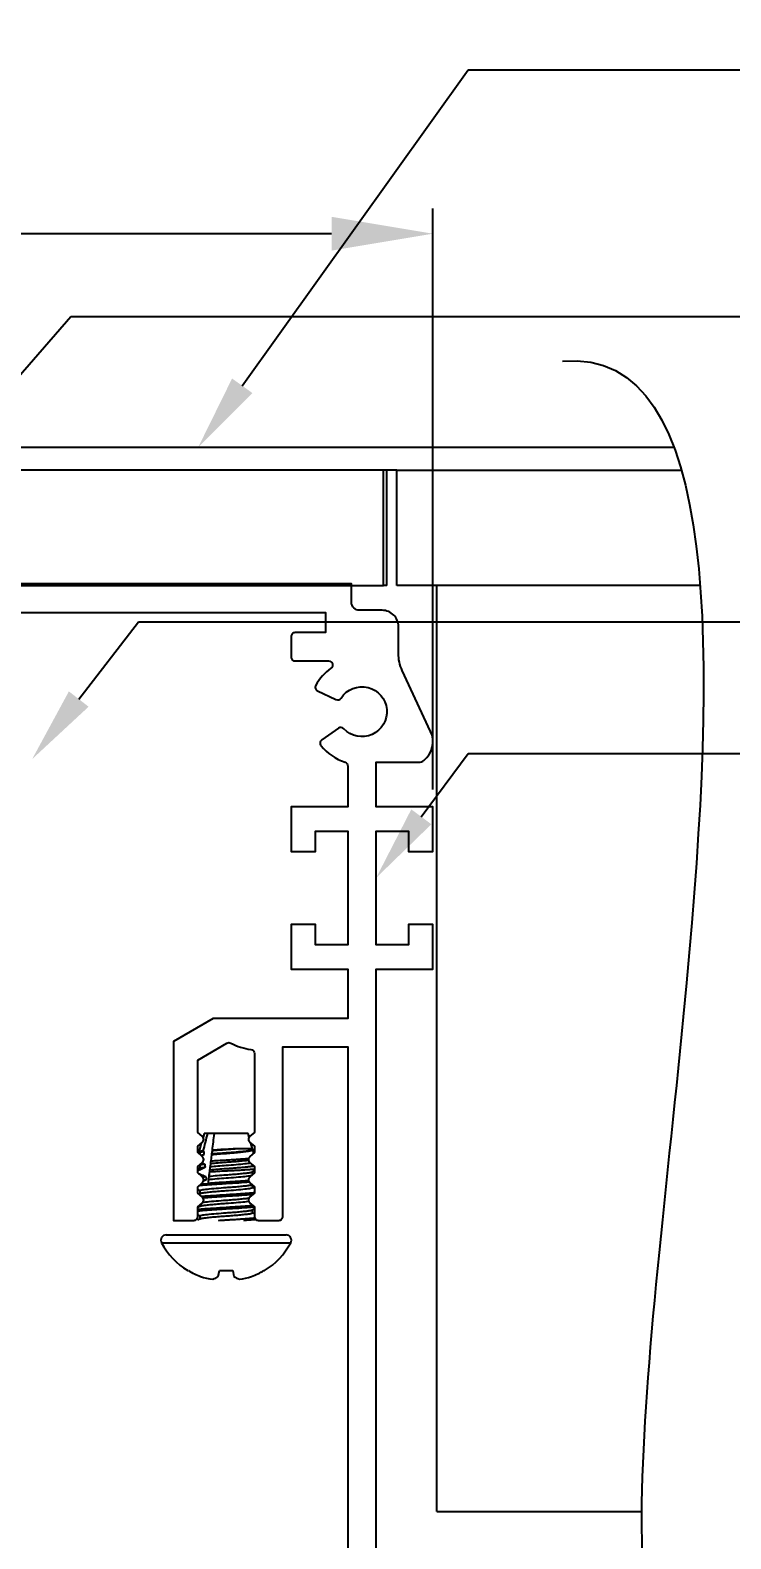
# Model space of a CAD drawing. Extents: x -4.5 to 5.8, y -1.5 to 5.2.
# Drawn here: x 0.584 to 2.313, y 1.144 to 4.866 of the extents above; entities that cross this region are included whole.
import ezdxf
from ezdxf import colors
from ezdxf.entities.mleader import LeaderData, LeaderLine
from ezdxf.math import Vec2, Vec3

# ---------------------------------------------------------------- set-up
doc = ezdxf.new("R2010")
doc.units = 0
doc.header["$LTSCALE"] = 0.5
doc.header["$MEASUREMENT"] = 0
doc.layers.get('Defpoints').update_dxf_attribs({"linetype": 'CONTINUOUS'})
for name, color, linetype in [('Brackets', 181, 'CONTINUOUS'), ('Dimension', 10, 'CONTINUOUS'), ('FAB DWG', 221, 'CONTINUOUS'), ('Hardware', 242, 'CONTINUOUS'), ('Housing', 150, 'CONTINUOUS')]:
    doc.layers.add(name, color=color, linetype=linetype)
doc.layers.add('CUST DWG', color=60, linetype='CONTINUOUS', lineweight=20)
doc.styles.add('LSAD_Standard', font='arial.ttf')
doc.styles.get("Standard").update_dxf_attribs({"font": 'arial.ttf'})
doc.dimstyles.new('LSAD_CustDims', dxfattribs={"dimtxt": 1, "dimasz": 1, "dimexe": 0.0625, "dimexo": 0.042969, "dimgap": 0.0625, "dimtad": 0, "dimtih": 1, "dimtoh": 1, "dimdec": 3, "dimzin": 0, "dimdsep": 46, "dimlunit": 4, "dimtxsty": 'Standard', "dimcen": 0.125, "dimclrd": 256, "dimclre": 256, "dimclrt": 256, "dimadec": 0, "dimazin": 0, "dimtfac": 1, "dimtdec": 3, "dimtix": 1, "dimtofl": 0, "dimtmove": 0, "dimatfit": 3, "dimfxl": 1, "dimfrac": 2, "dimtolj": 1, "dimtzin": 0, "dimarcsym": 0})

# ---------------------------------------------------------------- blocks, each defined once
blk = doc.blocks.new('*D6')
at = {"layer": 'CUST DWG', "lineweight": -2, "ltscale": 0.5, "transparency": 16777216}
for p, q in [((-1.5775, 2.993), (-1.5775, 4.4267)), ((1.5775, 2.993), (1.5775, 4.4267)), ((-1.5775, 4.3642), (-1.8275, 4.3642)), ((1.3275, 4.3642), (-1.3275, 4.3642))]:
    blk.add_line(p, q, dxfattribs=at)
at = {"layer": 'CUST DWG', "ltscale": 0.5, "transparency": 16777216}
for points in [[(-1.3275, 4.4058), (-1.3275, 4.3225), (-1.5775, 4.3642)], [(1.3275, 4.4058), (1.3275, 4.3225), (1.5775, 4.3642)]]:
    blk.add_solid(points, dxfattribs=at)
at = {"layer": 'Defpoints', "color": 0, "ltscale": 0.5, "transparency": 16777216}
for p in [(-1.5775, 4.3642), (-1.5775, 2.95), (1.5775, 2.95)]:
    blk.add_point(p, dxfattribs=at)
at = {"layer": 'CUST DWG', "ltscale": 0.5, "transparency": 16777216, "insert": (-3.0693, 4.3642), "char_height": 0.25, "width": 2.901975, "attachment_point": 5}
blk.add_mtext('\\A1;3 1/8" CEILING OPENING', dxfattribs=at)

msp = doc.modelspace()

# ---------------------------------------------------------------- linework, layer by layer
at = {"layer": 'Brackets', "linetype": 'Continuous', "lineweight": 25, "transparency": 16777216}
for p, q in [((2.173, 3.8365), (-1.4543, 3.8365)), ((1.4887, 3.7807), (-0.4798, 3.7807)), ((1.4557, 3.4965), (1.4557, 3.7807)), ((1.4641, 3.4965), (1.4641, 3.7807)), ((1.4887, 3.4965), (1.4887, 3.7807)), ((1.4887, 3.7807), (2.1912, 3.7807)), ((0.4714, 3.4965), (1.4557, 3.4965)), ((1.4641, 3.4965), (1.4557, 3.4965)), ((2.2372, 3.4965), (1.4887, 3.4965)), ((1.5872, 1.2115), (1.5872, 3.4965)), ((1.5872, 1.2115), (2.0925, 1.2115))]:
    msp.add_line(p, q, dxfattribs=at)
at = {"layer": 'Dimension', "transparency": 16777216}
msp.add_open_spline([(1.8976, 4.0499), (2.2959, 4.0847), (2.2563, 2.4224), (1.9637, 0.6943), (2.294, 0.6747)], degree=3, knots=[0.211004, 0.211004, 0.211004, 0.211004, 1, 1.898992, 1.898992, 1.898992, 1.898992], dxfattribs=at)
at = {"layer": 'Hardware', "linetype": 'Continuous', "lineweight": 25, "transparency": 16777216}
for p, q in [((1.0127, 2.144), (1.0103, 2.1355)), ((1.021, 2.144), (1.0127, 2.144)), ((1.0383, 2.144), (1.021, 2.144)), ((1.1217, 2.144), (1.0383, 2.144)), ((1.1241, 2.1355), (1.1217, 2.144)), ((1.006, 2.1204), (0.9998, 2.0985)), ((1.0021, 2.0971), (1.0021, 2.0929)), ((1.0069, 2.0891), (1.0068, 2.0889)), ((1.03, 2.0761), (1.0319, 2.0921)), ((1.0322, 2.0943), (1.0332, 2.1022)), ((1.1323, 2.1067), (1.0898, 2.1067)), ((1.1323, 2.1067), (1.1284, 2.1204)), ((1.1323, 2.1049), (1.1323, 2.1067)), ((1.1354, 2.0955), (1.1329, 2.1046)), ((0.9973, 2.0517), (0.9972, 2.0514)), ((1.0021, 2.0659), (1.0021, 2.0584)), ((1.0267, 2.0492), (1.0273, 2.0548)), ((1.0283, 2.0627), (1.0293, 2.0706)), ((1.1323, 2.0429), (1.1323, 2.0499)), ((0.9961, 2.047), (0.9961, 2.047)), ((1.023, 2.019), (1.0044, 2.019)), ((1.023, 2.019), (1.0233, 2.022)), ((1.0244, 2.031), (1.0254, 2.0389)), ((1.1323, 2.0112), (1.1323, 2.0171)), ((1.0021, 2.0034), (1.0021, 1.9959)), ((1.0021, 1.9671), (1.0021, 1.9647)), ((1.0021, 1.9409), (1.0021, 1.9334)), ((1.1323, 1.9487), (1.1323, 1.9561)), ((0.9077, 1.8748), (1.2267, 1.8748)), ((0.9192, 1.894), (1.2152, 1.894)), ((0.9724, 1.8059), (0.9739, 1.8059)), ((1.0479, 1.7914), (1.0505, 1.8059)), ((1.0505, 1.8059), (1.0839, 1.8059)), ((1.0839, 1.8059), (1.0865, 1.7914)), ((1.1605, 1.8059), (1.162, 1.8059))]:
    msp.add_line(p, q, dxfattribs=at)
for centre, radius, start, end in [((0.9192, 1.881), 0.013, 90, 207.9938), ((1.0672, 1.9596), 0.1806, 207.9938, 238.3387), ((1.0672, 1.9596), 0.1806, 301.6613, 332.0062), ((1.2152, 1.881), 0.013, 332.0062, 90), ((1.0668, 1.9619), 0.1815, 239.229, 249.8813), ((1.0503, 1.9354), 0.1512, 252.3082, 263.939), ((1.0233, 1.8268), 0.0431, 284.8076, 304.868), ((1.1111, 1.8268), 0.0431, 235.132, 255.1924), ((1.0841, 1.9354), 0.1512, 276.061, 287.6918), ((1.0676, 1.9619), 0.1815, 290.1187, 300.771)]:
    msp.add_arc(centre, radius, start, end, dxfattribs=at)
for start_param, end_param in [(5.267834, 5.285097), (5.338078, 5.356179), (5.412021, 5.431208)]:
    msp.add_ellipse((1.0672, 2.3794), major_axis=(0, -0.5301), ratio=0.122785, start_param=start_param, end_param=end_param, dxfattribs=at)
for points in [[(1.021, 2.144), (1.0173, 2.1296), (1.0136, 2.1152), (1.0099, 2.1008)], [(1.0333, 2.1029), (1.0349, 2.1166), (1.0366, 2.1303), (1.0383, 2.144)], [(1.0067, 2.0891), (1.0067, 2.0891), (1.0068, 2.0891), (1.0069, 2.0891)], [(1.0125, 2.0921), (1.0106, 2.0911), (1.0088, 2.0901), (1.0069, 2.0891)], [(1.0099, 2.1008), (1.0106, 2.1005), (1.0112, 2.1002), (1.0119, 2.0999)], [(1.0319, 2.0921), (1.032, 2.0928), (1.0321, 2.0936), (1.0322, 2.0943)], [(1.0332, 2.1022), (1.0332, 2.1024), (1.0332, 2.1026), (1.0333, 2.1029)], [(1.0898, 2.1067), (1.0825, 2.1061), (1.075, 2.1056), (1.0672, 2.1052)], [(1.0672, 2.1049), (1.0746, 2.1055), (1.0824, 2.106), (1.0898, 2.1067)], [(0.9972, 2.0517), (0.9972, 2.0517), (0.9973, 2.0517), (0.9973, 2.0517)], [(1.001, 2.0662), (1.0014, 2.066), (1.0017, 2.0657), (1.0021, 2.0655)], [(1.0273, 2.0548), (1.0395, 2.0559), (1.0533, 2.0569), (1.0672, 2.0579)], [(1.1317, 2.0495), (1.1335, 2.0506), (1.1354, 2.0517), (1.1372, 2.0528)], [(1.0091, 2.037), (1.0113, 2.0373), (1.0141, 2.0377), (1.0174, 2.0381)], [(1.0182, 2.0303), (1.0159, 2.0292), (1.0137, 2.028), (1.0114, 2.0269)], [(1.1372, 2.0087), (1.1356, 2.0096), (1.1339, 2.0106), (1.1323, 2.0115)], [(0.9972, 2.0059), (0.9988, 2.0049), (1.0005, 2.004), (1.0021, 2.003)], [(1.0027, 1.9963), (1.0018, 1.9957), (1.0009, 1.9952), (1, 1.9947)], [(1.0027, 1.965), (1.0009, 1.964), (0.999, 1.9629), (0.9972, 1.9618)], [(0.9972, 1.9434), (0.9988, 1.9424), (1.0005, 1.9415), (1.0021, 1.9405)], [(1.1317, 1.9558), (1.1335, 1.9569), (1.1354, 1.9579), (1.1372, 1.959)], [(1.1372, 1.9462), (1.1356, 1.9471), (1.1339, 1.9481), (1.1323, 1.949)], [(1.0027, 1.9338), (1.0006, 1.9325), (0.9984, 1.9313), (0.9962, 1.93)], [(1.1411, 1.93), (1.1416, 1.9303), (1.1422, 1.9307), (1.1428, 1.931)]]:
    msp.add_open_spline(points, degree=3, dxfattribs=at)
for points, knots in [([(1.0099, 2.1008), (1.009, 2.1007), (1.0073, 2.1005), (1.0051, 2.1001), (1.0032, 2.0998), (1.0017, 2.0995), (1.0006, 2.0991), (0.9999, 2.0987), (0.9997, 2.0983), (0.9999, 2.098), (1.0003, 2.0979), (1.0004, 2.0978)], [0, 0, 0, 0, 0.112244, 0.224489, 0.339488, 0.454487, 0.576018, 0.697549, 0.822591, 0.947633, 1, 1, 1, 1]), ([(1.0004, 2.0978), (1.0007, 2.0976), (1.0013, 2.0973), (1.0019, 2.0969), (1.0021, 2.0968)], [0, 0, 0, 0, 0.568127, 1, 1, 1, 1]), ([(1.0021, 2.0971), (1.0021, 2.0976), (1.003, 2.0981), (1.0064, 2.099), (1.0088, 2.0995), (1.0119, 2.0999)], [0, 0, 0, 0, 0.5, 0.5, 1, 1, 1, 1]), ([(1.0047, 2.0908), (1.0047, 2.0908), (1.0057, 2.091), (1.0079, 2.0915), (1.011, 2.0919), (1.0125, 2.0921)], [0.3310946, 0.3310946, 0.3310946, 0.3310946, 0.3566126, 0.6825629, 1, 1, 1, 1]), ([(1.0319, 2.0921), (1.0373, 2.0926), (1.043, 2.0932), (1.0549, 2.0943), (1.061, 2.0948), (1.0672, 2.0953)], [0, 0, 0, 0, 0.5, 0.5, 1, 1, 1, 1]), ([(1.0322, 2.0943), (1.0375, 2.0948), (1.0433, 2.0953), (1.0552, 2.0963), (1.0613, 2.0967), (1.0672, 2.0971)], [0, 0, 0, 0, 0.5, 0.5, 1, 1, 1, 1]), ([(1.0332, 2.1022), (1.0384, 2.1027), (1.044, 2.1032), (1.0556, 2.1041), (1.0615, 2.1045), (1.0672, 2.1049)], [0, 0, 0, 0, 0.5, 0.5, 1, 1, 1, 1]), ([(1.0672, 2.1052), (1.0612, 2.1048), (1.0554, 2.1045), (1.0439, 2.1037), (1.0384, 2.1033), (1.0333, 2.1029)], [0, 0, 0, 0, 0.5, 0.5, 1, 1, 1, 1]), ([(1.0672, 2.0953), (1.069, 2.0954), (1.0727, 2.0957), (1.0781, 2.0962), (1.0836, 2.0966), (1.0889, 2.0971), (1.0941, 2.0977), (1.0991, 2.0982), (1.104, 2.0987), (1.1086, 2.0992), (1.1128, 2.0998), (1.1167, 2.1003), (1.1203, 2.1008), (1.1235, 2.1013), (1.1262, 2.1017), (1.1285, 2.1022), (1.1303, 2.1027), (1.1317, 2.1032), (1.1326, 2.1037), (1.1329, 2.1043), (1.1329, 2.1048), (1.1325, 2.1051), (1.1323, 2.1053)], [0, 0, 0, 0, 0.048648, 0.0972962, 0.1472754, 0.1972547, 0.2473158, 0.2973769, 0.3488876, 0.4003983, 0.4505383, 0.5006782, 0.5522771, 0.6038759, 0.6539802, 0.7040826, 0.7557158, 0.807349, 0.8562902, 0.9052315, 0.9556005, 1, 1, 1, 1]), ([(1.0672, 2.0971), (1.0753, 2.0977), (1.0839, 2.0983), (1.1, 2.0997), (1.1074, 2.1004), (1.1165, 2.1014), (1.1191, 2.1018), (1.1237, 2.1023), (1.1256, 2.1026), (1.1305, 2.1035), (1.1323, 2.1042), (1.1323, 2.1049)], [0, 0, 0, 0, 0.25, 0.25, 0.5, 0.5, 0.625, 0.625, 0.75, 0.75, 1, 1, 1, 1]), ([(1.0027, 2.0588), (1.0014, 2.058), (0.9996, 2.0569), (0.9977, 2.0559), (0.9972, 2.0556)], [0, 0, 0, 0, 0.2434195, 0.3386426, 0.3386426, 0.3386426, 0.3386426]), ([(1.0151, 2.0612), (1.0119, 2.0595), (1.0087, 2.0578), (1.0055, 2.0561), (1.0038, 2.0552), (1.0022, 2.0544), (1.0006, 2.0535), (0.9995, 2.0529), (0.9984, 2.0523), (0.9973, 2.0517)], [0, 0, 0, 0, 0.0002790799, 0.0002790799, 0.0002790799, 0.0004186284, 0.0004186284, 0.0004186284, 0.0005157573, 0.0005157573, 0.0005157573, 0.0005157573]), ([(1.0021, 2.0659), (1.0021, 2.0664), (1.0033, 2.067), (1.0065, 2.0678), (1.0078, 2.068), (1.0108, 2.0685), (1.0125, 2.0687), (1.0144, 2.069)], [0, 0, 0, 0, 0.5, 0.5, 0.75, 0.75, 1, 1, 1, 1]), ([(1.0027, 2.0588), (1.0032, 2.059), (1.0041, 2.0594), (1.0069, 2.0601), (1.0105, 2.0606), (1.0136, 2.061), (1.0151, 2.0612)], [0, 0, 0, 0, 0.2512786, 0.5053271, 0.7529688, 1, 1, 1, 1]), ([(1.0077, 2.0718), (1.0078, 2.0718), (1.0078, 2.0717), (1.0079, 2.0717), (1.0101, 2.0708), (1.0122, 2.0698), (1.0144, 2.069)], [0.0001756965, 0.0001756965, 0.0001756965, 0.0001756965, 0.0001810115, 0.0001810115, 0.0001810115, 0.000362095, 0.000362095, 0.000362095, 0.000362095]), ([(1.0254, 2.0389), (1.0256, 2.0406), (1.0258, 2.0424), (1.026, 2.0442), (1.0262, 2.0451), (1.0263, 2.046), (1.0264, 2.0469), (1.0265, 2.0477), (1.0266, 2.0485), (1.0267, 2.0492)], [0, 0, 0, 0, 0.0003045363, 0.0003045363, 0.0003045363, 0.0004568481, 0.0004568481, 0.0004568481, 0.000587397, 0.000587397, 0.000587397, 0.000587397]), ([(1.0672, 2.0515), (1.0601, 2.0511), (1.0531, 2.0508), (1.0395, 2.05), (1.0328, 2.0496), (1.0267, 2.0492)], [0, 0, 0, 0, 0.5, 0.5, 1, 1, 1, 1]), ([(1.0273, 2.0548), (1.0274, 2.0552), (1.0274, 2.0556), (1.0275, 2.056), (1.0276, 2.0568), (1.0277, 2.0575), (1.0278, 2.0583), (1.028, 2.0598), (1.0281, 2.0613), (1.0283, 2.0627)], [0.0000695081, 0.0000695081, 0.0000695081, 0.0000695081, 0.0001386637, 0.0001386637, 0.0001386637, 0.0002773283, 0.0002773283, 0.0002773283, 0.0005446923, 0.0005446923, 0.0005446923, 0.0005446923]), ([(1.0283, 2.0627), (1.034, 2.0632), (1.0404, 2.0638), (1.0537, 2.0649), (1.0606, 2.0654), (1.0672, 2.0659)], [0, 0, 0, 0, 0.5, 0.5, 1, 1, 1, 1]), ([(1.0293, 2.0706), (1.0294, 2.0717), (1.0296, 2.0728), (1.0297, 2.0739), (1.0298, 2.0746), (1.0299, 2.0753), (1.03, 2.0761)], [0, 0, 0, 0, 0.0001874354, 0.0001874354, 0.0001874354, 0.0003074882, 0.0003074882, 0.0003074882, 0.0003074882]), ([(1.0293, 2.0706), (1.0349, 2.0711), (1.0411, 2.0717), (1.0541, 2.0727), (1.0608, 2.0732), (1.0672, 2.0737)], [0, 0, 0, 0, 0.5, 0.5, 1, 1, 1, 1]), ([(1.0672, 2.0783), (1.0607, 2.078), (1.0542, 2.0776), (1.0416, 2.0768), (1.0356, 2.0765), (1.03, 2.0761)], [0, 0, 0, 0, 0.5, 0.5, 1, 1, 1, 1]), ([(1.1227, 2.0821), (1.1219, 2.082), (1.1197, 2.0819), (1.1159, 2.0815), (1.1113, 2.0812), (1.1064, 2.0808), (1.1012, 2.0804), (1.0958, 2.08), (1.09, 2.0797), (1.0834, 2.0792), (1.0757, 2.0788), (1.0701, 2.0785), (1.0672, 2.0783)], [0.4363785, 0.4363785, 0.4363785, 0.4363785, 0.4726258, 0.5252936, 0.5794574, 0.6336212, 0.686859, 0.7400967, 0.7948807, 0.8496647, 0.9243125, 1, 1, 1, 1]), ([(1.0672, 2.0737), (1.07, 2.0739), (1.0755, 2.0743), (1.0839, 2.0749), (1.092, 2.0756), (1.0998, 2.0763), (1.1071, 2.077), (1.1135, 2.0777), (1.1187, 2.0783), (1.1215, 2.0786), (1.1226, 2.0788)], [0, 0, 0, 0, 0.0884382, 0.1792117, 0.2716125, 0.3648493, 0.4580862, 0.550487, 0.6412605, 0.709226, 0.709226, 0.709226, 0.709226]), ([(1.0672, 2.0659), (1.0753, 2.0664), (1.0839, 2.0671), (1.1, 2.0685), (1.1074, 2.0692), (1.1165, 2.0702), (1.1191, 2.0705), (1.1236, 2.0711), (1.1254, 2.0713), (1.1269, 2.0716)], [0, 0, 0, 0, 0.25, 0.25, 0.5, 0.5, 0.625, 0.625, 0.742519, 0.742519, 0.742519, 0.742519]), ([(1.0672, 2.0579), (1.0708, 2.0581), (1.0763, 2.0585), (1.0836, 2.0591), (1.0892, 2.0595), (1.0951, 2.06), (1.101, 2.0605), (1.1068, 2.0611), (1.1123, 2.0616), (1.1174, 2.0621), (1.1221, 2.0626), (1.1265, 2.0631), (1.1305, 2.0636), (1.1334, 2.064), (1.135, 2.0643), (1.1356, 2.0644)], [0, 0, 0, 0, 0.0834251, 0.1260067, 0.1685884, 0.2182514, 0.2679144, 0.3190165, 0.3701187, 0.4198424, 0.4695662, 0.5207354, 0.5719047, 0.6216119, 0.6505944, 0.6505944, 0.6505944, 0.6505944]), ([(1.1372, 2.0561), (1.1366, 2.056), (1.1348, 2.0558), (1.1316, 2.0555), (1.1275, 2.0552), (1.123, 2.0548), (1.1181, 2.0545), (1.1128, 2.0541), (1.1072, 2.0537), (1.1013, 2.0533), (1.095, 2.053), (1.0873, 2.0525), (1.078, 2.052), (1.0708, 2.0517), (1.0672, 2.0515)], [0.3106461, 0.3106461, 0.3106461, 0.3106461, 0.3447317, 0.3986166, 0.4512196, 0.5038226, 0.5579182, 0.6120137, 0.6652134, 0.718413, 0.7731576, 0.8279021, 0.9131695, 1, 1, 1, 1]), ([(1.0672, 2.0424), (1.07, 2.0426), (1.0755, 2.043), (1.0839, 2.0437), (1.092, 2.0443), (1.0998, 2.045), (1.1071, 2.0457), (1.1135, 2.0464), (1.1191, 2.0471), (1.1237, 2.0476), (1.1274, 2.0482), (1.1302, 2.0489), (1.1312, 2.0493), (1.1317, 2.0495)], [0, 0, 0, 0, 0.088435, 0.179206, 0.271603, 0.364837, 0.458071, 0.550469, 0.641239, 0.729674, 0.818109, 0.90888, 1, 1, 1, 1]), ([(0.9986, 2.0459), (0.9995, 2.0454), (1.0004, 2.045), (1.0014, 2.0446), (1.0031, 2.0439), (1.0049, 2.0431), (1.0067, 2.0423), (1.0102, 2.0408), (1.0138, 2.0394), (1.0174, 2.0381)], [0.0000695551, 0.0000695551, 0.0000695551, 0.0000695551, 0.0001468909, 0.0001468909, 0.0001468909, 0.000293784, 0.000293784, 0.000293784, 0.000587968, 0.000587968, 0.000587968, 0.000587968]), ([(1.0011, 2.0163), (1.0014, 2.0163), (1.0038, 2.0165), (1.0088, 2.017), (1.017, 2.0177), (1.0261, 2.0184), (1.0359, 2.019), (1.0462, 2.0197), (1.0567, 2.0204), (1.0637, 2.0208), (1.0672, 2.021)], [0.4416332, 0.4416332, 0.4416332, 0.4416332, 0.4520709, 0.5296362, 0.6085858, 0.6882465, 0.7679072, 0.8468569, 0.9244221, 1, 1, 1, 1]), ([(1.0021, 2.0034), (1.0021, 2.0041), (1.0039, 2.0048), (1.0088, 2.0057), (1.0107, 2.006), (1.0153, 2.0066), (1.018, 2.0069), (1.027, 2.0079), (1.0344, 2.0086), (1.0505, 2.01), (1.0591, 2.0106), (1.0672, 2.0112)], [0, 0, 0, 0, 0.25, 0.25, 0.375, 0.375, 0.5, 0.5, 0.75, 0.75, 1, 1, 1, 1]), ([(1.0119, 2.0296), (1.0121, 2.0296), (1.0141, 2.0298), (1.0163, 2.0301), (1.0182, 2.0303)], [0.7205492, 0.7205492, 0.7205492, 0.7205492, 0.7561037, 1, 1, 1, 1]), ([(1.0233, 2.022), (1.0234, 2.0228), (1.0235, 2.0236), (1.0236, 2.0244), (1.0238, 2.0255), (1.0239, 2.0267), (1.024, 2.0278), (1.0242, 2.0289), (1.0243, 2.03), (1.0244, 2.031)], [0, 0, 0, 0, 0.0001386643, 0.0001386643, 0.0001386643, 0.0003506124, 0.0003506124, 0.0003506124, 0.0005626753, 0.0005626753, 0.0005626753, 0.0005626753]), ([(1.0233, 2.022), (1.03, 2.0225), (1.0373, 2.023), (1.0522, 2.024), (1.0598, 2.0245), (1.0672, 2.0249)], [0, 0, 0, 0, 0.5, 0.5, 1, 1, 1, 1]), ([(1.0244, 2.031), (1.0303, 2.0316), (1.0373, 2.0323), (1.0521, 2.0335), (1.0598, 2.0341), (1.0672, 2.0346)], [0, 0, 0, 0, 0.5, 0.5, 1, 1, 1, 1]), ([(1.0254, 2.0389), (1.0313, 2.0395), (1.0381, 2.0402), (1.0525, 2.0414), (1.06, 2.0419), (1.0672, 2.0424)], [0, 0, 0, 0, 0.5, 0.5, 1, 1, 1, 1]), ([(1.0672, 2.0346), (1.0753, 2.0352), (1.0839, 2.0358), (1.1, 2.0372), (1.1074, 2.0379), (1.1165, 2.0389), (1.1191, 2.0393), (1.1237, 2.0398), (1.1256, 2.0401), (1.1284, 2.0407), (1.1294, 2.0409), (1.1302, 2.0411)], [0, 0, 0, 0, 0.25, 0.25, 0.5, 0.5, 0.625, 0.625, 0.75, 0.75, 0.842793, 0.842793, 0.842793, 0.842793]), ([(1.0672, 2.0249), (1.0707, 2.0251), (1.0777, 2.0255), (1.0882, 2.0261), (1.0985, 2.0268), (1.1083, 2.0275), (1.1163, 2.0281), (1.1209, 2.0285), (1.1226, 2.0286)], [0, 0, 0, 0, 0.0755779, 0.1531431, 0.2320928, 0.3117535, 0.3914142, 0.4417647, 0.4417647, 0.4417647, 0.4417647]), ([(1.0672, 2.021), (1.0775, 2.0215), (1.0882, 2.0222), (1.1078, 2.0235), (1.1167, 2.0242), (1.124, 2.0248)], [0, 0, 0, 0, 0.25, 0.25, 0.4840015, 0.4840015, 0.4840015, 0.4840015]), ([(1.0672, 2.0112), (1.07, 2.0114), (1.0755, 2.0118), (1.0839, 2.0124), (1.092, 2.0131), (1.0998, 2.0138), (1.1071, 2.0145), (1.1135, 2.0152), (1.1191, 2.0158), (1.1237, 2.0164), (1.1274, 2.017), (1.1299, 2.0176), (1.1308, 2.0179), (1.1312, 2.0181)], [0, 0, 0, 0, 0.0884346, 0.1792045, 0.2716016, 0.3648347, 0.4580677, 0.5504648, 0.6412347, 0.7296693, 0.8181039, 0.9088738, 0.9688905, 0.9688905, 0.9688905, 0.9688905]), ([(1.0672, 2.0034), (1.0753, 2.0039), (1.0839, 2.0046), (1.1, 2.006), (1.1074, 2.0067), (1.1165, 2.0077), (1.1191, 2.008), (1.1237, 2.0086), (1.1256, 2.0089), (1.1305, 2.0098), (1.1323, 2.0105), (1.1323, 2.0112)], [0, 0, 0, 0, 0.25, 0.25, 0.5, 0.5, 0.625, 0.625, 0.75, 0.75, 1, 1, 1, 1]), ([(1.0027, 1.9963), (1.0032, 1.9965), (1.0042, 1.9969), (1.007, 1.9976), (1.0107, 1.9982), (1.0153, 1.9988), (1.0209, 1.9994), (1.0273, 2.0001), (1.0346, 2.0008), (1.0424, 2.0015), (1.0505, 2.0021), (1.0589, 2.0028), (1.0644, 2.0032), (1.0672, 2.0034)], [0, 0, 0, 0, 0.091126, 0.181896, 0.270331, 0.358765, 0.449535, 0.541932, 0.635165, 0.728398, 0.820796, 0.911565, 1, 1, 1, 1]), ([(1.0063, 1.9894), (1.0071, 1.9895), (1.008, 1.9896), (1.0166, 1.9903), (1.0259, 1.991), (1.0462, 1.9924), (1.057, 1.993), (1.0672, 1.9936)], [0.4697541, 0.4697541, 0.4697541, 0.4697541, 0.5, 0.5, 0.75, 0.75, 1, 1, 1, 1]), ([(1.01, 1.9858), (1.0123, 1.986), (1.0174, 1.9864), (1.0261, 1.9871), (1.0359, 1.9878), (1.0462, 1.9885), (1.0567, 1.9891), (1.0637, 1.9895), (1.0672, 1.9897)], [0.5407868, 0.5407868, 0.5407868, 0.5407868, 0.6085858, 0.6882465, 0.7679072, 0.8468569, 0.9244221, 1, 1, 1, 1]), ([(1.0104, 1.9747), (1.0112, 1.9748), (1.0121, 1.9749), (1.0153, 1.9753), (1.018, 1.9756), (1.027, 1.9766), (1.0344, 1.9773), (1.0505, 1.9787), (1.0591, 1.9794), (1.0672, 1.9799)], [0.323909, 0.323909, 0.323909, 0.323909, 0.375, 0.375, 0.5, 0.5, 0.75, 0.75, 1, 1, 1, 1]), ([(1.0672, 1.9936), (1.0707, 1.9938), (1.0777, 1.9942), (1.0882, 1.9948), (1.0985, 1.9955), (1.1083, 1.9962), (1.1174, 1.9969), (1.1256, 1.9976), (1.1321, 1.9982), (1.1357, 1.9986), (1.1372, 1.9987)], [0, 0, 0, 0, 0.0755779, 0.1531431, 0.2320928, 0.3117535, 0.3914142, 0.4703638, 0.5479291, 0.60924, 0.60924, 0.60924, 0.60924]), ([(1.0672, 1.9897), (1.0775, 1.9903), (1.0882, 1.9909), (1.1085, 1.9923), (1.1179, 1.993), (1.1287, 1.994), (1.1316, 1.9942), (1.1342, 1.9945)], [0, 0, 0, 0, 0.25, 0.25, 0.5, 0.5, 0.6071004, 0.6071004, 0.6071004, 0.6071004]), ([(1.0672, 1.9799), (1.07, 1.9801), (1.0755, 1.9805), (1.0839, 1.9812), (1.092, 1.9818), (1.0998, 1.9825), (1.1071, 1.9832), (1.1135, 1.9839), (1.1191, 1.9846), (1.1223, 1.985), (1.1238, 1.9852), (1.124, 1.9852)], [0, 0, 0, 0, 0.0884346, 0.1792045, 0.2716016, 0.3648347, 0.4580677, 0.5504648, 0.6412347, 0.7296693, 0.7384125, 0.7384125, 0.7384125, 0.7384125]), ([(1.0672, 1.9721), (1.0753, 1.9727), (1.0839, 1.9733), (1.1, 1.9747), (1.1074, 1.9754), (1.1165, 1.9764), (1.1191, 1.9768), (1.1219, 1.9771), (1.1224, 1.9772), (1.1229, 1.9772)], [0, 0, 0, 0, 0.25, 0.25, 0.5, 0.5, 0.625, 0.625, 0.6531775, 0.6531775, 0.6531775, 0.6531775]), ([(0.9972, 1.9573), (0.9978, 1.9573), (0.9983, 1.9574), (1.0018, 1.9577), (1.0052, 1.9581), (1.0166, 1.959), (1.0259, 1.9598), (1.0462, 1.9611), (1.057, 1.9618), (1.0672, 1.9624)], [0.3496507, 0.3496507, 0.3496507, 0.3496507, 0.375, 0.375, 0.5, 0.5, 0.75, 0.75, 1, 1, 1, 1]), ([(0.9972, 1.9534), (0.9987, 1.9535), (1.0023, 1.9539), (1.0088, 1.9545), (1.017, 1.9552), (1.0261, 1.9559), (1.0359, 1.9565), (1.0462, 1.9572), (1.0567, 1.9579), (1.0637, 1.9583), (1.0672, 1.9585)], [0.3910734, 0.3910734, 0.3910734, 0.3910734, 0.4520709, 0.5296362, 0.6085858, 0.6882465, 0.7679072, 0.8468569, 0.9244221, 1, 1, 1, 1]), ([(1.0021, 1.9409), (1.0021, 1.9416), (1.0039, 1.9423), (1.0088, 1.9432), (1.0107, 1.9435), (1.0153, 1.9441), (1.018, 1.9444), (1.027, 1.9454), (1.0344, 1.9461), (1.0505, 1.9475), (1.0591, 1.9481), (1.0672, 1.9487)], [0, 0, 0, 0, 0.25, 0.25, 0.375, 0.375, 0.5, 0.5, 0.75, 0.75, 1, 1, 1, 1]), ([(1.0027, 1.965), (1.0032, 1.9652), (1.0042, 1.9657), (1.007, 1.9663), (1.0107, 1.9669), (1.0153, 1.9675), (1.0209, 1.9682), (1.0273, 1.9688), (1.0346, 1.9695), (1.0424, 1.9702), (1.0505, 1.9709), (1.0589, 1.9715), (1.0644, 1.9719), (1.0672, 1.9721)], [0, 0, 0, 0, 0.091126, 0.181896, 0.270331, 0.358765, 0.449535, 0.541932, 0.635165, 0.728398, 0.820796, 0.911565, 1, 1, 1, 1]), ([(1.0027, 1.9338), (1.0032, 1.934), (1.0042, 1.9344), (1.007, 1.9351), (1.0107, 1.9357), (1.0153, 1.9363), (1.0209, 1.9369), (1.0273, 1.9376), (1.0346, 1.9383), (1.0424, 1.939), (1.0505, 1.9396), (1.0589, 1.9403), (1.0672, 1.9409), (1.0755, 1.9415), (1.0839, 1.9421), (1.092, 1.9428), (1.0998, 1.9435), (1.1071, 1.9442), (1.1135, 1.9449), (1.1191, 1.9455), (1.1237, 1.9461), (1.1274, 1.9467), (1.1302, 1.9473), (1.132, 1.948), (1.1322, 1.9485), (1.1323, 1.9487)], [0, 0, 0, 0, 0.043507, 0.086844, 0.129067, 0.171289, 0.214626, 0.25874, 0.303253, 0.347767, 0.391881, 0.435218, 0.47744, 0.519662, 0.562999, 0.607113, 0.651627, 0.69614, 0.740254, 0.783591, 0.825813, 0.868036, 0.911373, 0.955487, 1, 1, 1, 1]), ([(1.0483, 1.93), (1.0511, 1.9302), (1.0574, 1.9306), (1.0672, 1.9311), (1.0777, 1.9317), (1.0882, 1.9323), (1.0985, 1.933), (1.1083, 1.9337), (1.1174, 1.9344), (1.1256, 1.9351), (1.1325, 1.9357), (1.1363, 1.9361), (1.1379, 1.9363)], [0.4115928, 0.4115928, 0.4115928, 0.4115928, 0.4442206, 0.4832737, 0.5223268, 0.5624068, 0.6032021, 0.6443649, 0.6855277, 0.7263231, 0.7664031, 0.8033136, 0.8033136, 0.8033136, 0.8033136]), ([(1.0672, 1.9624), (1.0707, 1.9626), (1.0777, 1.963), (1.0882, 1.9636), (1.0985, 1.9643), (1.1083, 1.965), (1.1174, 1.9657), (1.1256, 1.9663), (1.1303, 1.9668), (1.1325, 1.967), (1.1325, 1.967)], [0, 0, 0, 0, 0.0755779, 0.1531431, 0.2320928, 0.3117535, 0.3914142, 0.4703638, 0.5479291, 0.5481713, 0.5481713, 0.5481713, 0.5481713]), ([(1.0672, 1.9585), (1.0775, 1.959), (1.0882, 1.9597), (1.1085, 1.9611), (1.1179, 1.9618), (1.1292, 1.9628), (1.1326, 1.9631), (1.1359, 1.9634), (1.1363, 1.9635), (1.1366, 1.9635)], [0, 0, 0, 0, 0.25, 0.25, 0.5, 0.5, 0.625, 0.625, 0.6417733, 0.6417733, 0.6417733, 0.6417733]), ([(1.0672, 1.9487), (1.07, 1.9489), (1.0755, 1.9493), (1.0839, 1.9499), (1.092, 1.9506), (1.0998, 1.9513), (1.1071, 1.952), (1.1135, 1.9527), (1.1191, 1.9533), (1.1237, 1.9539), (1.1274, 1.9545), (1.1302, 1.9551), (1.1312, 1.9556), (1.1317, 1.9558)], [0, 0, 0, 0, 0.088435, 0.179204, 0.271602, 0.364835, 0.458068, 0.550465, 0.641235, 0.729669, 0.818104, 0.908874, 1, 1, 1, 1]), ([(1.1108, 1.93), (1.113, 1.9302), (1.1182, 1.9306), (1.1256, 1.9312), (1.1326, 1.9318), (1.1373, 1.9323), (1.1397, 1.9326), (1.1404, 1.9327)], [0.6890654, 0.6890654, 0.6890654, 0.6890654, 0.7189803, 0.7597757, 0.7998557, 0.8389088, 0.856213, 0.856213, 0.856213, 0.856213])]:
    msp.add_open_spline(points, degree=3, knots=knots, dxfattribs=at)
at = {"layer": 'Housing', "linetype": 'Continuous', "lineweight": 25, "transparency": 16777216}
for points in [[(1.4375, 0.95), (1.4375, 2.55), (1.5775, 2.55), (1.5775, 2.66), (1.5175, 2.66), (1.5175, 2.61), (1.4375, 2.61), (1.4375, 2.89), (1.5175, 2.89), (1.5175, 2.84), (1.5775, 2.84), (1.5775, 2.95), (1.4375, 2.95), (1.4375, 3.06), (1.5428, 3.06, 0.172707), (1.5554, 3.0645, 0.343376), (1.5719, 3.1364), (1.5019, 3.2865, -0.109518), (1.4925, 3.3288), (1.4925, 3.395, 0.414214), (1.4525, 3.435), (1.3965, 3.435, -0.414214), (1.3765, 3.455), (1.3765, 3.5), (0.1423, 3.5)], [(0.0669, 3.43), (1.3125, 3.43), (1.3125, 3.38), (1.2375, 3.38, 0.414214), (1.2275, 3.37), (1.2275, 3.32, 0.414214), (1.2375, 3.31), (1.3201, 3.31, -0.728963), (1.3259, 3.2919, 0.107935), (1.2883, 3.2502, 0.438558), (1.2928, 3.2362), (1.3383, 3.2149, 0.373687), (1.351, 3.2185, -2.900941), (1.3576, 3.143, 0.373687), (1.3445, 3.1444), (1.3033, 3.1155, 0.438558), (1.3014, 3.101, 0.139365), (1.3607, 3.0603, -0.322301), (1.3675, 3.0508), (1.3675, 2.95), (1.2275, 2.95), (1.2275, 2.84), (1.2875, 2.84), (1.2875, 2.89), (1.3675, 2.89), (1.3675, 2.61), (1.2875, 2.61), (1.2875, 2.66), (1.2275, 2.66), (1.2275, 2.55), (1.3675, 2.55), (1.3675, 2.4284), (1.0355, 2.4284), (0.9372, 2.3716), (0.9372, 1.93), (0.9872, 1.93, 0.414214), (0.9972, 1.94), (0.9972, 1.963), (1.0083, 1.9723, 0.466307), (1.0083, 1.9877), (0.9972, 1.997), (0.9972, 2.013), (1.0083, 2.0223, 0.466308), (1.0083, 2.0377), (0.9972, 2.047), (0.9972, 2.063), (1.0083, 2.0723, 0.466308), (1.0083, 2.0877), (0.9972, 2.097), (0.9972, 2.113), (1.0083, 2.1223, 0.466307), (1.0083, 2.1377), (0.9972, 2.147), (0.9972, 2.3254), (1.0693, 2.3671, -0.259204), (1.079, 2.3672, 0.09238), (1.1284, 2.3516, -0.378796), (1.1372, 2.3416), (1.1372, 2.147), (1.1261, 2.1377, 0.466308), (1.1261, 2.1223), (1.1372, 2.113), (1.1372, 2.097), (1.1261, 2.0877, 0.466308), (1.1261, 2.0723), (1.1372, 2.063), (1.1372, 2.047), (1.1261, 2.0377, 0.466308), (1.1261, 2.0223), (1.1372, 2.013), (1.1372, 1.997), (1.1261, 1.9877, 0.466308), (1.1261, 1.9723), (1.1372, 1.963), (1.1372, 1.94, 0.414214), (1.1472, 1.93), (1.1972, 1.93, 0.414214), (1.2072, 1.94), (1.2072, 2.3584), (1.3675, 2.3584), (1.3675, 0.44)]]:
    msp.add_lwpolyline(points, format="xyb", dxfattribs=at)

# ---------------------------------------------------------------- dimensions: what is measured, and where the dimension line sits
at = {"layer": 'CUST DWG', "ltscale": 0.5, "transparency": 16777216}
dim = msp.add_linear_dim(base=(-1.5775, 4.3642), p1=(1.5775, 2.95), p2=(-1.5775, 2.95), angle=180, text='<> CEILING OPENING', dimstyle='LSAD_CustDims', override={"dimtxt": 0.25, "dimasz": 0.25}, dxfattribs=at)
dim.commit()
dim.dimension.update_dxf_attribs({"geometry": '*D6', "text_midpoint": (-3.0693, 4.3642), "dimtype": 160})

# ---------------------------------------------------------------- leaders
ml = msp.add_multileader_mtext('Standard', dxfattribs=at)
ml.set_content('\\A1;MOUNTING BRACKET', color=256, style='LSAD_Standard')
ml.set_leader_properties()
ml.build(insert=Vec2(0, 0))
ml.multileader.update_dxf_attribs({"dogleg_length": 0.36, "arrow_head_size": 0.1875})
ctx = ml.context
ctx.base_point, ctx.char_height, ctx.arrow_head_size, ctx.landing_gap_size, ctx.plane_origin = Vec3(2.5138, 4.7682), 0.1875, 0.1875, 0.09, Vec3(0.4542, 4.2334)
notes = []
notes.append((ctx, [(0, (1, 1, 0), (1.6645, 4.7682), (1, 0), 0.8493, [(0, [(0.9979, 3.8365)], 0, [])])]))
ctx.mtext.insert, ctx.mtext.width, ctx.mtext.defined_height, ctx.mtext.flow_direction = Vec3(2.6038, 4.8635), 3.15153, 0.8541, 5
ml = msp.add_multileader_mtext('Standard', dxfattribs=at)
ml.set_content('\\A1;DRIVER', color=256, style='LSAD_Standard')
ml.set_leader_properties()
ml.build(insert=Vec2(0, 0))
ml.multileader.update_dxf_attribs({"text_left_attachment_type": 2, "dogleg_length": 0.36, "arrow_head_size": 0.1875})
ctx = ml.context
ctx.base_point, ctx.char_height, ctx.arrow_head_size, ctx.landing_gap_size, ctx.plane_origin = Vec3(2.5138, 3.4064), 0.1875, 0.1875, 0.09, Vec3(1.038, 3.9508)
ctx.left_attachment = 2
notes.append((ctx, [(0, (1, 1, 0), (0.8511, 3.4064), (1, 0), 1.6627, [(0, [(0.5885, 3.068)], 0, [])])]))
ctx.mtext.insert, ctx.mtext.width, ctx.mtext.defined_height, ctx.mtext.flow_direction = Vec3(2.6038, 3.5001), 3.15153, 0.8541, 5
ml = msp.add_multileader_mtext('Standard', dxfattribs=at)
ml.set_content('\\A1;HOUSING', color=256, style='LSAD_Standard')
ml.set_leader_properties()
ml.build(insert=Vec2(0, 0))
ml.multileader.update_dxf_attribs({"dogleg_length": 0.36, "arrow_head_size": 0.1875})
ctx = ml.context
ctx.base_point, ctx.char_height, ctx.arrow_head_size, ctx.landing_gap_size, ctx.plane_origin = Vec3(2.5138, 3.0816), 0.1875, 0.1875, 0.09, Vec3(0.4542, 2.5468)
notes.append((ctx, [(0, (1, 1, 0), (1.6645, 3.0816), (1, 0), 0.8493, [(0, [(1.4375, 2.7749)], 0, [])])]))
ctx.mtext.insert, ctx.mtext.width, ctx.mtext.defined_height, ctx.mtext.flow_direction = Vec3(2.6038, 3.1769), 3.15153, 0.8541, 5
at = {"layer": 'FAB DWG', "transparency": 16777216}
ml = msp.add_multileader_mtext('Standard', dxfattribs=at)
ml.set_content('\\A1;8-32 X {\\H0.7x;\\S1/4;} SCREW\\P(HW00814)', color=256)
ml.set_leader_properties()
ml.build(insert=Vec2(0, 0))
ml.multileader.update_dxf_attribs({"dogleg_length": 0.36, "arrow_head_size": 0.15})
ctx = ml.context
ctx.base_point, ctx.char_height, ctx.arrow_head_size, ctx.landing_gap_size, ctx.plane_origin = Vec3(2.5138, 4.16), 0.188, 0.15, 0.09, Vec3(-0.5459, 2.466)
notes.append((ctx, [(0, (1, 1, 0), (0.6839, 4.16), (1, 0), 1.8299, [(1, [(0, 3.66), (-1.0672, 2.144)], 0, [])])]))
ctx.mtext.insert, ctx.mtext.width, ctx.mtext.defined_height, ctx.mtext.flow_direction = Vec3(2.6038, 4.2816), 2.307685, 0.426, 5
for ctx, leaders in notes:
    for number, flags, end, landing, length, lines in leaders:
        leader = LeaderData()
        leader.index, (leader.has_last_leader_line, leader.has_dogleg_vector, leader.attachment_direction) = number, flags
        leader.last_leader_point, leader.dogleg_vector, leader.dogleg_length = Vec3(end), Vec3(landing), length
        for number, points, colour, breaks in lines:
            line = LeaderLine()
            line.index, line.vertices, line.color, line.breaks = number, Vec3.list(points), colors.encode_raw_color(colour), breaks
            leader.lines.append(line)
        ctx.leaders.append(leader)

doc.saveas('drawing.dxf')
